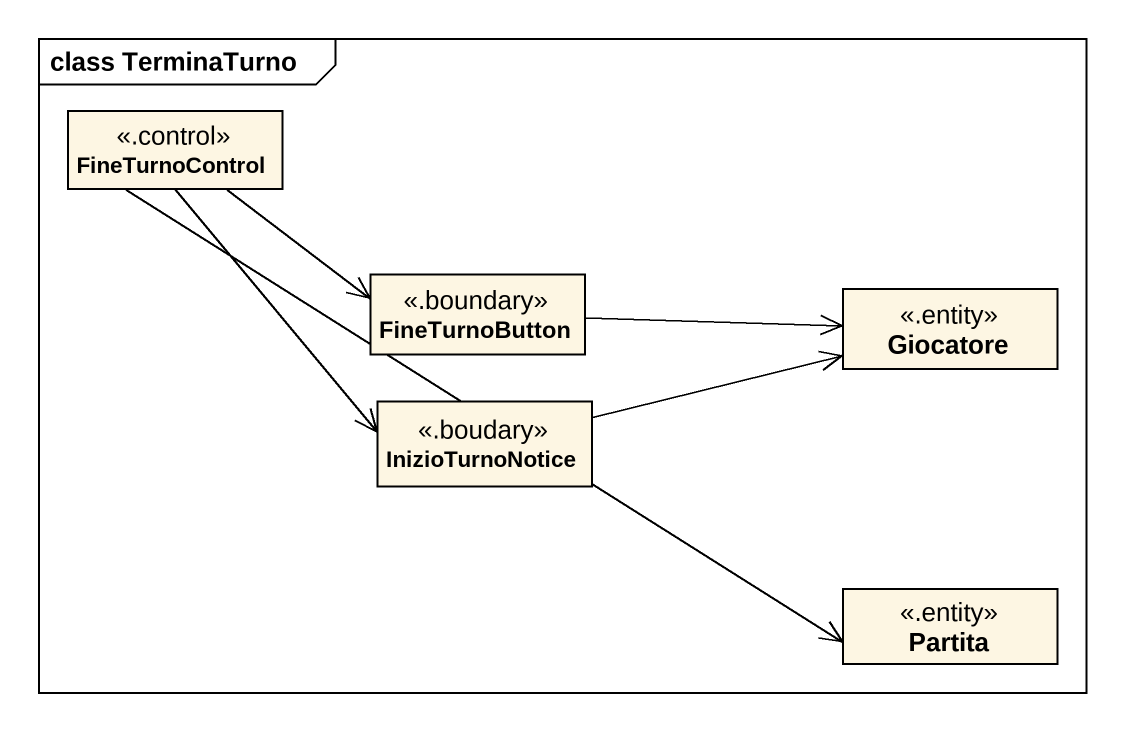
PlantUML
@startuml
mainframe class TerminaTurno
hide circle
hide empty members
class FineTurnoControl <<.control>>
class FineTurnoButton <<.boundary>>
class Giocatore <<.entity>>
class InizioTurnoNotice <<.boudary>>
class Partita <<.entity>>
FineTurnoControl -right-> FineTurnoButton
FineTurnoControl --> InizioTurnoNotice
FineTurnoControl --> Partita
FineTurnoButton -right-> Giocatore
InizioTurnoNotice -right-> Giocatore
@enduml
